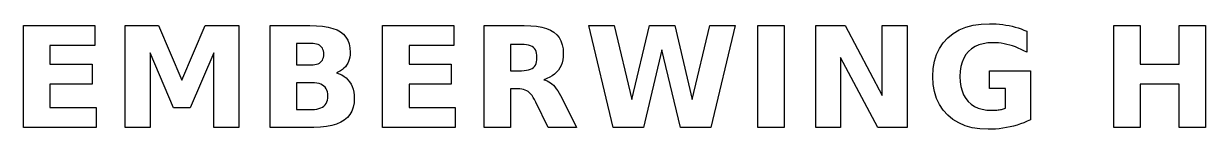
# Model space of a CAD drawing. Header units: millimetres. Extents: x 3 to 78, y 9 to 140.
# Drawn here: x 9.33 to 39.77, y 137.75 to 140.48 of the extents above.
import ezdxf

# ---------------------------------------------------------------- set-up
doc = ezdxf.new("R2010")
doc.units = ezdxf.units.MM
doc.layers.add('ENGRAVE', color=5, linetype='CONTINUOUS')

msp = doc.modelspace()

# ---------------------------------------------------------------- linework, layer by layer
at = {"layer": 'ENGRAVE', "color": 5}
for points in [[(10.0103, 139.9194), (10.0103, 139.4292), (11.0947, 139.4292), (11.0947, 138.9161), (10.0103, 138.9161), (10.0103, 138.3131), (11.2023, 138.3131), (11.2023, 137.8), (9.3315, 137.8), (9.3315, 140.4325), (11.1635, 140.4325), (11.1635, 139.9194), (10.0103, 139.9194)], [(14.0092, 140.4325), (14.8714, 140.4325), (14.8714, 137.8), (14.2296, 137.8), (14.2296, 139.7255), (13.6231, 138.306), (13.1928, 138.306), (12.5863, 139.7255), (12.5863, 137.8), (11.9427, 137.8), (11.9427, 140.4325), (12.8067, 140.4325), (13.4062, 139.0237), (14.0092, 140.4325)], [(17.7277, 138.9743), (17.7644, 138.9151), (17.7944, 138.8517), (17.8177, 138.7839), (17.8343, 138.7118), (17.8443, 138.6354), (17.8476, 138.5547), (17.8405, 138.4331), (17.819, 138.3223), (17.7833, 138.2223), (17.7332, 138.1331), (17.6689, 138.0546), (17.5902, 137.9869), (17.497, 137.9298), (17.3888, 137.8831), (17.2658, 137.8467), (17.1279, 137.8208), (16.975, 137.8052), (16.8073, 137.8), (15.6806, 137.8), (15.6806, 140.4325), (16.6998, 140.4325), (16.8742, 140.4279), (17.0318, 140.4141), (17.1725, 140.3911), (17.2965, 140.3588), (17.4037, 140.3174), (17.4941, 140.2668), (17.5693, 140.206), (17.6308, 140.1341), (17.6786, 140.0512), (17.7128, 139.9572), (17.7333, 139.8522), (17.7401, 139.736), (17.7376, 139.6736), (17.7301, 139.6143), (17.7176, 139.5582), (17.7001, 139.5052), (17.6776, 139.4555), (17.6502, 139.409), (17.6179, 139.3659), (17.5812, 139.3268), (17.54, 139.2915), (17.4942, 139.2601), (17.444, 139.2325), (17.3892, 139.2088), (17.4593, 139.1847), (17.524, 139.1546), (17.5832, 139.1185), (17.6368, 139.0764), (17.685, 139.0283), (17.7277, 138.9743)], [(19.2563, 139.4292), (20.3407, 139.4292), (20.3407, 138.9161), (19.2563, 138.9161), (19.2563, 138.3131), (20.4483, 138.3131), (20.4483, 137.8), (18.5775, 137.8), (18.5775, 140.4325), (20.4095, 140.4325), (20.4095, 139.9194), (19.2563, 139.9194), (19.2563, 139.4292)], [(22.2255, 140.4325), (22.3912, 140.4277), (22.5414, 140.4131), (22.6762, 140.3889), (22.7956, 140.3549), (22.8996, 140.3113), (22.9881, 140.258), (23.0622, 140.1941), (23.1228, 140.119), (23.1699, 140.0327), (23.2036, 139.9351), (23.2238, 139.8262), (23.2305, 139.7061), (23.227, 139.6217), (23.2165, 139.5425), (23.199, 139.4685), (23.1745, 139.3996), (23.143, 139.336), (23.1045, 139.2776), (23.0589, 139.2242), (23.0062, 139.1757), (22.9464, 139.1321), (22.8795, 139.0934), (22.8056, 139.0596), (22.7245, 139.0307), (22.7701, 139.0179), (22.8141, 139.0007), (22.8565, 138.9789), (22.8973, 138.9528), (22.9364, 138.9221), (22.974, 138.887), (23.0108, 138.8465), (23.0477, 138.7996), (23.0848, 138.7462), (23.1221, 138.6864), (23.1595, 138.6202), (23.197, 138.5476), (23.5655, 137.8), (22.8426, 137.8), (22.5217, 138.4542), (22.4893, 138.5165), (22.4568, 138.5719), (22.4241, 138.6203), (22.3912, 138.6618), (22.3582, 138.6964), (22.3251, 138.7239), (22.2901, 138.746), (22.2513, 138.7641), (22.209, 138.7782), (22.1629, 138.7882), (22.1131, 138.7942), (22.0597, 138.7962), (21.8675, 138.7962), (21.8675, 137.8), (21.1887, 137.8), (21.1887, 140.4325), (22.2255, 140.4325)], [(25.4468, 140.4325), (26.1009, 140.4325), (26.5523, 138.5194), (27.0072, 140.4325), (27.6526, 140.4325), (27.0319, 137.8), (26.2491, 137.8), (25.7712, 139.8013), (25.2987, 137.8), (24.5158, 137.8), (23.8898, 140.4325), (24.5405, 140.4325), (24.9954, 138.5194), (25.4468, 140.4325)], [(28.2414, 137.8), (28.2414, 140.4325), (28.9202, 140.4325), (28.9202, 137.8), (28.2414, 137.8)], [(32.0886, 140.4325), (32.0886, 137.8), (31.3304, 137.8), (30.373, 139.6056), (30.373, 137.8), (29.7294, 137.8), (29.7294, 140.4325), (30.4876, 140.4325), (31.445, 138.627), (31.445, 140.4325), (32.0886, 140.4325)], [(35.0035, 137.8877), (34.9151, 137.8586), (34.8257, 137.8329), (34.7351, 137.8106), (34.6435, 137.7917), (34.5509, 137.7763), (34.4574, 137.7643), (34.3629, 137.7557), (34.2673, 137.7506), (34.1709, 137.7489), (33.9592, 137.7591), (33.7628, 137.7897), (33.5815, 137.8408), (33.4154, 137.9123), (33.2645, 138.0042), (33.1288, 138.1165), (33.0113, 138.2463), (32.9152, 138.3907), (32.8405, 138.5496), (32.7871, 138.7231), (32.7551, 138.9111), (32.7444, 139.1136), (32.7553, 139.3182), (32.7879, 139.5078), (32.8423, 139.6823), (32.9184, 139.8416), (33.0162, 139.9859), (33.1358, 140.1151), (33.2743, 140.2267), (33.4289, 140.3179), (33.5996, 140.3889), (33.7863, 140.4396), (33.989, 140.47), (34.2079, 140.4801), (34.2948, 140.4788), (34.3806, 140.4746), (34.4651, 140.4678), (34.5484, 140.4582), (34.6304, 140.4458), (34.7113, 140.4308), (34.7908, 140.413), (34.8687, 140.3925), (34.9451, 140.3695), (35.02, 140.3438), (35.0934, 140.3154), (35.1653, 140.2844), (35.1653, 139.7396), (35.0919, 139.7795), (35.0187, 139.816), (34.9456, 139.8489), (34.8726, 139.8783), (34.7998, 139.9041), (34.7272, 139.9265), (34.6545, 139.9453), (34.5819, 139.9608), (34.5092, 139.9727), (34.4364, 139.9813), (34.3636, 139.9865), (34.2908, 139.9882), (34.1607, 139.9819), (34.0411, 139.963), (33.9317, 139.9315), (33.8327, 139.8875), (33.744, 139.8308), (33.6657, 139.7616), (33.5986, 139.6807), (33.5437, 139.5889), (33.501, 139.4863), (33.4706, 139.3729), (33.4523, 139.2487), (33.4462, 139.1136), (33.452, 138.9796), (33.4697, 138.8562), (33.4991, 138.7433), (33.5402, 138.6411), (33.5931, 138.5494), (33.6578, 138.4683), (33.7332, 138.3988), (33.8186, 138.3419), (33.9139, 138.2977), (34.019, 138.2661), (34.1341, 138.2471), (34.259, 138.2408), (34.2939, 138.2412), (34.3279, 138.2423), (34.3611, 138.2441), (34.3934, 138.2467), (34.4249, 138.25), (34.4556, 138.254), (34.4854, 138.2589), (34.5141, 138.2645), (34.5418, 138.271), (34.5685, 138.2783), (34.5941, 138.2865), (34.6187, 138.2955), (34.6187, 138.8068), (34.2044, 138.8068), (34.2044, 139.2617), (35.2623, 139.2617), (35.2623, 137.9957), (35.1771, 137.9563), (35.0909, 137.9203), (35.0035, 137.8877)], [(39.0865, 140.4325), (39.7653, 140.4325), (39.7653, 137.8), (39.0865, 137.8), (39.0865, 138.9161), (38.085, 138.9161), (38.085, 137.8), (37.4061, 137.8), (37.4061, 140.4325), (38.085, 140.4325), (38.085, 139.4292), (39.0865, 139.4292), (39.0865, 140.4325)], [(16.9486, 139.4623), (16.9784, 139.4839), (17.0037, 139.5093), (17.0244, 139.5384), (17.0405, 139.5712), (17.052, 139.6077), (17.0589, 139.648), (17.0612, 139.692), (17.0589, 139.7354), (17.052, 139.7753), (17.0405, 139.8116), (17.0244, 139.8444), (17.0037, 139.8735), (16.9784, 139.8991), (16.9486, 139.921), (16.9145, 139.9388), (16.8761, 139.9527), (16.8334, 139.9626), (16.7864, 139.9686), (16.735, 139.9705), (16.3595, 139.9705), (16.3595, 139.4134), (16.735, 139.4134), (16.7864, 139.4153), (16.8334, 139.4212), (16.8761, 139.431), (16.9145, 139.4447), (16.9486, 139.4623)], [(22.384, 139.3005), (22.4249, 139.3204), (22.4591, 139.3446), (22.4874, 139.3739), (22.5105, 139.4089), (22.5285, 139.4495), (22.5414, 139.4958), (22.5491, 139.5479), (22.5517, 139.6056), (22.5491, 139.6627), (22.5414, 139.7141), (22.5285, 139.7598), (22.5105, 139.7999), (22.4874, 139.8343), (22.4591, 139.863), (22.4249, 139.8867), (22.384, 139.9061), (22.3363, 139.9212), (22.282, 139.932), (22.221, 139.9384), (22.1532, 139.9406), (21.8675, 139.9406), (21.8675, 139.2653), (22.1532, 139.2653), (22.221, 139.2675), (22.282, 139.2741), (22.3363, 139.2851), (22.384, 139.3005)], [(17.0656, 138.3484), (17.0972, 138.3796), (17.123, 138.4158), (17.143, 138.4568), (17.1573, 138.5027), (17.1659, 138.5536), (17.1688, 138.6093), (17.166, 138.664), (17.1574, 138.7138), (17.1432, 138.759), (17.1233, 138.7994), (17.0978, 138.835), (17.0665, 138.8659), (17.0296, 138.892), (16.9868, 138.9134), (16.9383, 138.93), (16.8839, 138.9419), (16.8238, 138.949), (16.758, 138.9514), (16.3595, 138.9514), (16.3595, 138.262), (16.758, 138.262), (16.8233, 138.2644), (16.8831, 138.2716), (16.9372, 138.2836), (16.9856, 138.3004), (17.0284, 138.322), (17.0656, 138.3484)]]:
    msp.add_lwpolyline(points, close=True, dxfattribs=at)

doc.saveas('drawing.dxf')
